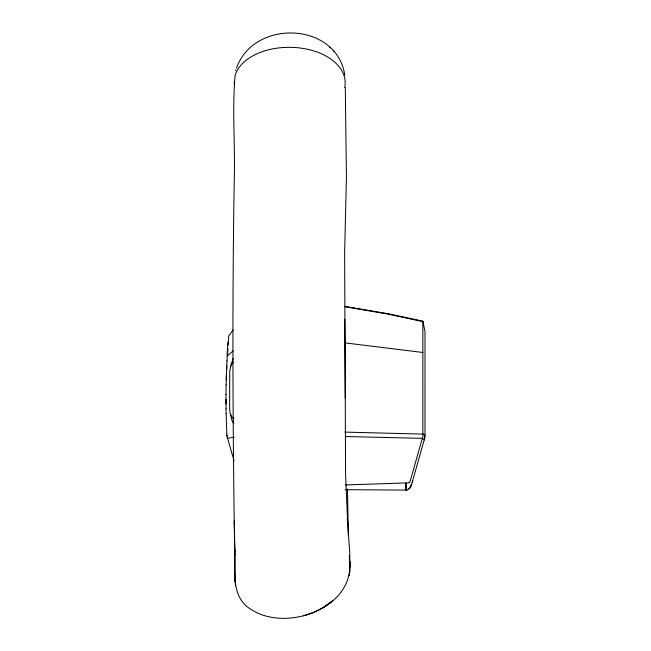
<?xml version="1.0" encoding="UTF-8"?>
<svg xmlns="http://www.w3.org/2000/svg" width="651" height="651" viewBox="0 0 651 651"><rect width="100%" height="100%" fill="white"/><g stroke="black" fill="none" stroke-linecap="round" stroke-linejoin="round"><path stroke-width="0.98" d="M226.011 394.441L226.011 404.1M349.864 564.946L349.4 559.412C356.056 607.562 287.254 632.739 251.489 609.702C229.355 596.829 236.085 569.283 234.702 548.354L234.783 555.84M226.011 394.522L226.141 384.839M226.133 384.944L226.393 375.236M424.916 436.064L424.916 436.097A5.118 1.123 -87.7 0 0 424.997 434.738L425.005 331.481L422.857 321.114L388.273 313.741L345.038 306.434M424.997 434.738L422.857 434.095L344.867 432.101M226.247 380.151L226.776 365.65M226.564 370.582L227.012 360.857M235.336 578.389L235.174 581.742C232.871 448.262 231.976 314.718 234.238 181.238C235.345 146.044 232 110.442 235.117 75.426C236.899 69.551 240.846 64.604 245.517 60.73C259.301 49.915 277.562 46.538 294.732 47.49A79.284 61.479 -18.3 0 1 314.197 51.079C329.845 55.62 348.399 68.982 344.713 87.446M235.174 581.628L235.336 578.275M349.831 571.334L349.815 553.317L347.325 518.725L347.821 526.154L345.583 474.367L344.631 252.36L346.43 176.991L345.299 87.486M227.004 361.02L227.28 356.073L233.204 350.743M228.005 345.103L228.729 336.054L233.123 329.935M424.908 436.162L424.777 437.285M349.074 575.655L349.831 571.269M230.902 364.999L233.245 358.359M412.116 482.684L412.4 481.65M412.05 482.936L409.764 487.99L408.104 489.43L406.045 490.089L405.972 482.936L408.079 482.863A1.994 1.888 0 0 0 408.747 482.586M412.319 481.952L412.767 480.365M412.002 474.75L422.312 438.343L345.421 436.536M413.222 478.762L424.257 439.783L422.312 438.343M411.766 475.58L410.561 479.836A6.046 5.737 0 0 1 408.893 482.725M412.758 480.373L412.994 479.567M235.638 70.764L235.914 69.926M233.327 361.989L230.967 365.593L229.722 371.046L229.632 408.299C229.77 412.05 230.332 416.957 234.075 418.853M236.508 68.282C253.231 19.017 336.364 21.312 344.818 75.101M323.637 607.334L332.71 600.783L323.637 607.326L313.741 612.355L303.667 615.773M234.262 437.244L227.557 438.196L234.026 460.672M345.258 484.962L405.899 482.936L405.947 490.089L345.136 489.69M345.632 342.963L422.857 352.484M345.038 306.719L388.273 314.173L422.857 321.659M329.699 47.222L330.309 47.865M333.377 50.99L333.947 51.575M233.79 423.451L231.837 420.237L230.568 414.361M349.343 561.195L350.035 567.086M227.093 436.154L227.02 435.69M227.004 435.568L226.947 435.169M349.677 562.554L349.538 560.999L349.75 563.327L349.294 555.938M234.189 81.977L234.49 85.403M235.157 581.197L235.483 585.745M226.808 433.582L226.133 413.637M234.555 540.989L234.718 547.621M347.496 489.031L348.334 535.358M226.052 408.844L226.133 413.678M234.734 551.446L234.36 520.287M226.052 408.893L225.995 399.242M234.425 528.278L234.376 521.402L234.384 523.152M344.786 319.218L345.282 398.021M422.857 321.171L422.857 434.095M227.085 355.633A24.722 0.92 -86.8 0 1 228.029 342.328M227.435 438.237A20.661 19.807 -25.3 0 1 226.922 436.154M226.865 435.169A4.077 0.822 85.9 0 1 226.76 434.046M227.459 356.496A24.722 0.505 -86.5 0 1 227.98 348.627M409.446 488.258A5.265 5.118 -0.1 0 1 406.053 490.17M411.692 484.368A11.661 11.279 -2.2 0 1 409.731 488.462M424.883 437.35A20.718 19.701 29.7 0 1 424.338 439.807M424.631 437.301A20.726 19.506 43 0 1 424.151 439.75M230.568 367.555A16.804 9.529 -87.5 0 1 230.706 366.277M423.044 434.071A7.902 3.939 -87.7 0 1 422.45 438.505"/></g></svg>
